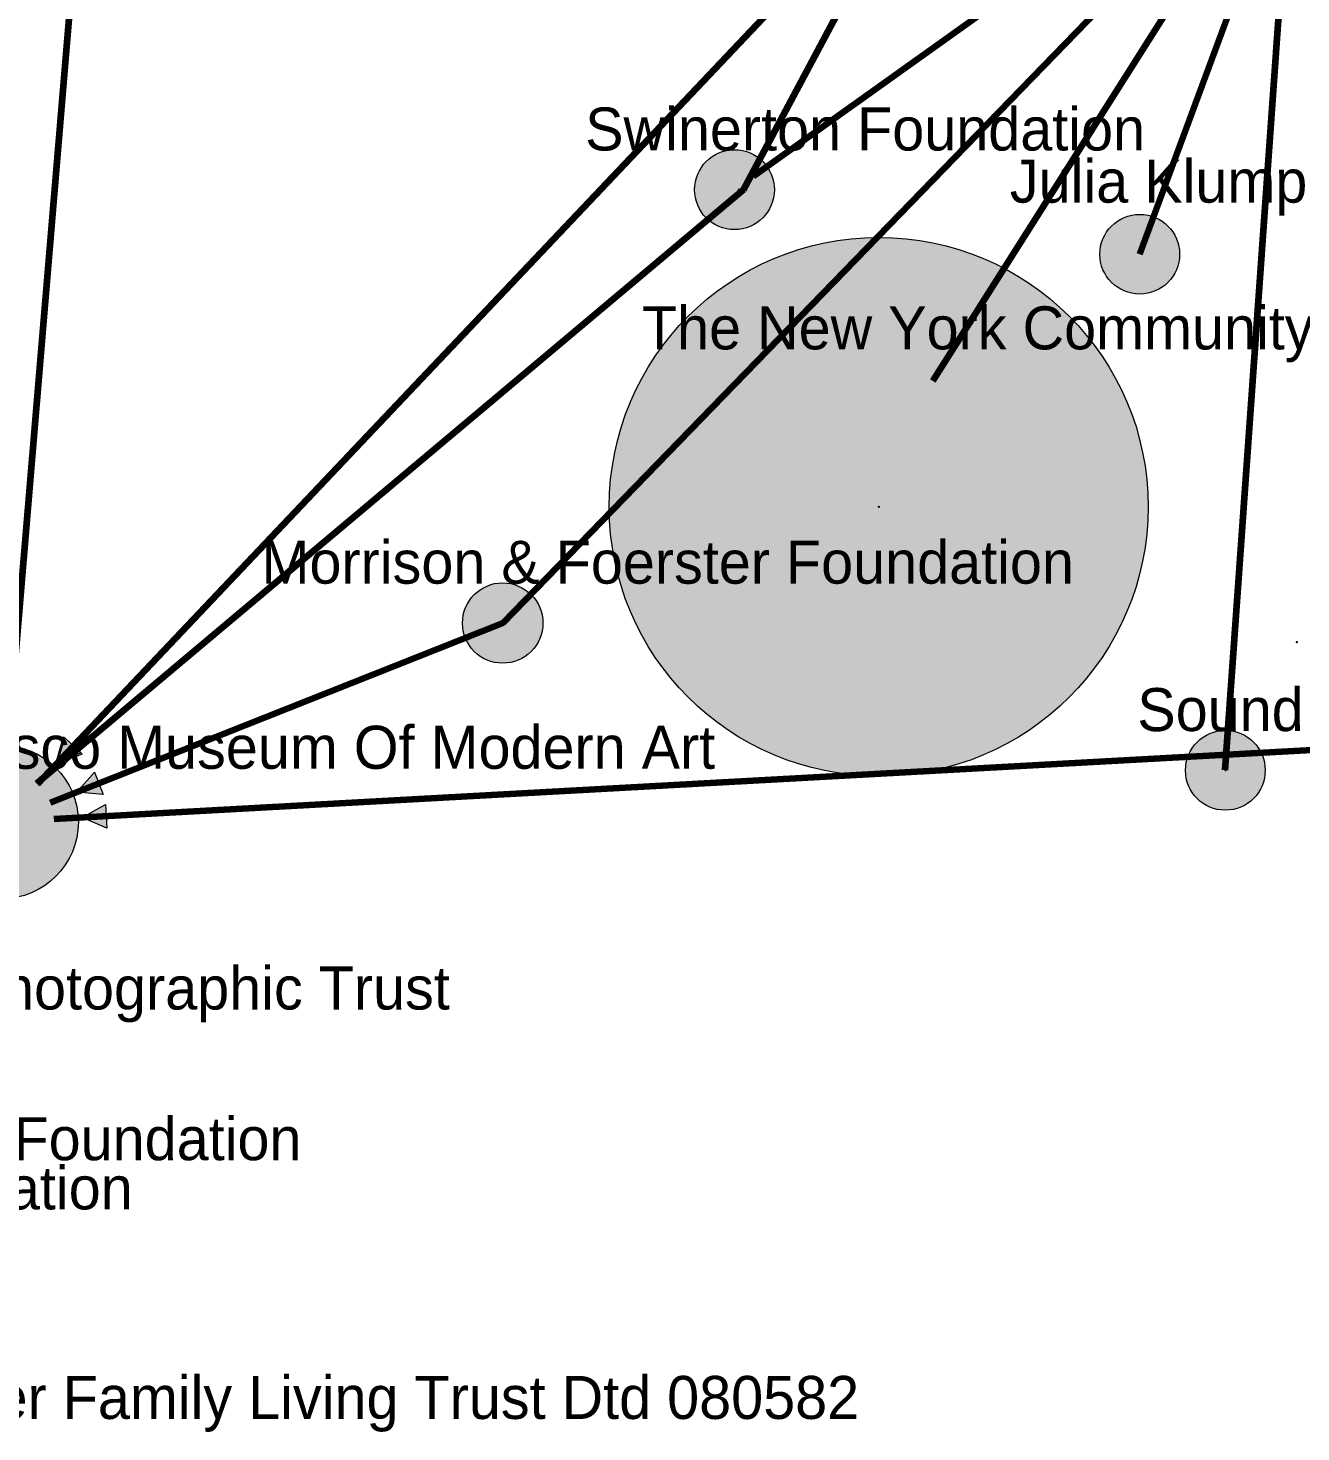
# Model space of a CAD drawing. Header units: millimetres. Extents: x -17.3 to 32.9, y -10.4 to 22.9.
# Drawn here: x 1.06 to 7.76, y -5.52 to 1.88 of the extents above; entities that cross this region are included whole.
import ezdxf

# ---------------------------------------------------------------- set-up
doc = ezdxf.new("R2010")
doc.units = ezdxf.units.MM
doc.header["$MEASUREMENT"] = 0
for name, color, linetype, true_color in [('links', 7, 'Continuous', 0x000000), ('node border', 7, 'Continuous', 0x000000), ('node centers', 7, 'Continuous', 0x000000), ('other_nodefills', 7, 'Continuous', 0x000000), ('SF_nodefills', 7, 'Continuous', 0x000000), ('text', 7, 'Continuous', 0x000000)]:
    doc.layers.add(name, color=color, linetype=linetype, true_color=true_color)

msp = doc.modelspace()

# ---------------------------------------------------------------- hatches: boundary and pattern name
at = {"layer": 'other_nodefills', "true_color": 0xb2b2b2}
msp.add_hatch(color=253, dxfattribs=at).paths.add_polyline_path([(6.9567, -0.6439), (6.9562, -0.6073), (6.9548, -0.571), (6.9525, -0.5348), (6.9493, -0.4989), (6.9453, -0.4633), (6.9403, -0.4279), (6.9345, -0.3928), (6.9278, -0.3581), (6.9203, -0.3236), (6.912, -0.2894), (6.9028, -0.2556), (6.8928, -0.2221), (6.8821, -0.189), (6.8705, -0.1562), (6.8582, -0.1238), (6.8451, -0.0918), (6.8312, -0.0601), (6.8166, -0.0289), (6.8013, 0.0019), (6.7853, 0.0322), (6.7685, 0.0622), (6.7511, 0.0917), (6.733, 0.1207), (6.7142, 0.1492), (6.6947, 0.1773), (6.6746, 0.2049), (6.6538, 0.2319), (6.6325, 0.2585), (6.6105, 0.2845), (6.5878, 0.3099), (6.5646, 0.3349), (6.5408, 0.3592), (6.5165, 0.383), (6.4916, 0.4062), (6.4661, 0.4288), (6.4401, 0.4508), (6.4135, 0.4722), (6.3865, 0.4929), (6.3589, 0.513), (6.3308, 0.5325), (6.3023, 0.5513), (6.2733, 0.5694), (6.2438, 0.5868), (6.2138, 0.6036), (6.1835, 0.6196), (6.1527, 0.6349), (6.1215, 0.6495), (6.0898, 0.6633), (6.0578, 0.6764), (6.0254, 0.6887), (5.9927, 0.7003), (5.9595, 0.711), (5.926, 0.721), (5.8922, 0.7302), (5.8581, 0.7385), (5.8236, 0.746), (5.7888, 0.7527), (5.7538, 0.7585), (5.7184, 0.7634), (5.6828, 0.7675), (5.647, 0.7707), (5.6108, 0.773), (5.5745, 0.7744), (5.5379, 0.7748), (5.5012, 0.7744), (5.4648, 0.773), (5.4285, 0.7707), (5.3926, 0.7675), (5.3569, 0.7634), (5.3215, 0.7585), (5.2863, 0.7527), (5.2515, 0.746), (5.217, 0.7385), (5.1828, 0.7302), (5.1489, 0.721), (5.1154, 0.711), (5.0822, 0.7003), (5.0494, 0.6887), (5.017, 0.6764), (4.9849, 0.6633), (4.9533, 0.6495), (4.922, 0.6349), (4.8912, 0.6196), (4.8608, 0.6036), (4.8309, 0.5868), (4.8014, 0.5694), (4.7724, 0.5513), (4.7438, 0.5325), (4.7158, 0.513), (4.6882, 0.4929), (4.6611, 0.4722), (4.6346, 0.4508), (4.6086, 0.4288), (4.5831, 0.4062), (4.5582, 0.383), (4.5338, 0.3592), (4.5101, 0.3349), (4.4869, 0.3099), (4.4643, 0.2845), (4.4423, 0.2585), (4.4209, 0.2319), (4.4002, 0.2049), (4.3801, 0.1773), (4.3607, 0.1492), (4.3419, 0.1207), (4.3238, 0.0917), (4.3064, 0.0622), (4.2896, 0.0322), (4.2736, 0.0019), (4.2583, -0.0289), (4.2438, -0.0601), (4.2299, -0.0918), (4.2169, -0.1238), (4.2046, -0.1562), (4.193, -0.189), (4.1823, -0.2221), (4.1723, -0.2556), (4.1632, -0.2894), (4.1549, -0.3236), (4.1474, -0.3581), (4.1407, -0.3928), (4.1349, -0.4279), (4.13, -0.4633), (4.1259, -0.4989), (4.1227, -0.5348), (4.1204, -0.571), (4.119, -0.6073), (4.1186, -0.6439), (4.119, -0.6806), (4.1204, -0.7171), (4.1227, -0.7533), (4.1259, -0.7893), (4.13, -0.8249), (4.1349, -0.8604), (4.1407, -0.8955), (4.1474, -0.9303), (4.1549, -0.9648), (4.1632, -0.999), (4.1723, -1.0329), (4.1823, -1.0664), (4.193, -1.0996), (4.2046, -1.1324), (4.2169, -1.1649), (4.2299, -1.1969), (4.2438, -1.2285), (4.2583, -1.2598), (4.2736, -1.2906), (4.2896, -1.321), (4.3064, -1.3509), (4.3238, -1.3804), (4.3419, -1.4095), (4.3607, -1.438), (4.3801, -1.4661), (4.4002, -1.4936), (4.4209, -1.5207), (4.4423, -1.5472), (4.4643, -1.5733), (4.4869, -1.5987), (4.5101, -1.6236), (4.5338, -1.648), (4.5582, -1.6718), (4.5831, -1.695), (4.6086, -1.7176), (4.6346, -1.7395), (4.6611, -1.7609), (4.6882, -1.7816), (4.7158, -1.8017), (4.7438, -1.8212), (4.7724, -1.84), (4.8014, -1.8581), (4.8309, -1.8755), (4.8608, -1.8922), (4.8912, -1.9082), (4.922, -1.9235), (4.9533, -1.9381), (4.9849, -1.9519), (5.017, -1.965), (5.0494, -1.9773), (5.0822, -1.9888), (5.1154, -1.9996), (5.1489, -2.0095), (5.1828, -2.0187), (5.217, -2.027), (5.2515, -2.0345), (5.2863, -2.0411), (5.3215, -2.0469), (5.3569, -2.0519), (5.3926, -2.056), (5.4285, -2.0591), (5.4648, -2.0614), (5.5012, -2.0628), (5.5379, -2.0633), (5.5745, -2.0628), (5.6108, -2.0614), (5.647, -2.0591), (5.6828, -2.056), (5.7184, -2.0519), (5.7538, -2.0469), (5.7888, -2.0411), (5.8236, -2.0345), (5.8581, -2.027), (5.8922, -2.0187), (5.926, -2.0095), (5.9595, -1.9996), (5.9927, -1.9888), (6.0254, -1.9773), (6.0578, -1.965), (6.0898, -1.9519), (6.1215, -1.9381), (6.1527, -1.9235), (6.1835, -1.9082), (6.2138, -1.8922), (6.2438, -1.8755), (6.2733, -1.8581), (6.3023, -1.84), (6.3308, -1.8212), (6.3589, -1.8017), (6.3865, -1.7816), (6.4135, -1.7609), (6.4401, -1.7395), (6.4661, -1.7176), (6.4916, -1.695), (6.5165, -1.6718), (6.5408, -1.648), (6.5646, -1.6236), (6.5878, -1.5987), (6.6105, -1.5733), (6.6325, -1.5472), (6.6538, -1.5207), (6.6746, -1.4936), (6.6947, -1.4661), (6.7142, -1.438), (6.733, -1.4095), (6.7511, -1.3804), (6.7685, -1.3509), (6.7853, -1.321), (6.8013, -1.2906), (6.8166, -1.2598), (6.8312, -1.2285), (6.8451, -1.1969), (6.8582, -1.1649), (6.8705, -1.1324), (6.8821, -1.0996), (6.8928, -1.0664), (6.9028, -1.0329), (6.912, -0.999), (6.9203, -0.9648), (6.9278, -0.9303), (6.9345, -0.8955), (6.9403, -0.8604), (6.9453, -0.8249), (6.9493, -0.7893), (6.9525, -0.7533), (6.9548, -0.7171), (6.9562, -0.6806)], flags=0)
at = {"layer": 'other_nodefills', "true_color": 0xb2b2b2, "extrusion": (0, 0, -1)}
for points in [[(-1.2051, -1.9913), (-1.2435, -1.856), (-1.3365, -1.941)], [(-1.2106, -1.9966), (-1.2515, -1.8619), (-1.3427, -1.9484)], [(-1.3135, -2.1483), (-1.407, -2.0432), (-1.4536, -2.1603)], [(-1.3427, -2.2821), (-1.465, -2.2121), (-1.4719, -2.3379)]]:
    msp.add_hatch(color=253, dxfattribs=at).paths.add_polyline_path(points, flags=0)
at = {"layer": 'SF_nodefills', "true_color": 0xff8b00}
for points in [[(4.9885, 1.026), (4.9885, 1.0315), (4.9883, 1.0369), (4.9879, 1.0422), (4.9875, 1.0476), (4.9868, 1.0528), (4.9861, 1.0581), (4.9853, 1.0633), (4.9843, 1.0685), (4.9831, 1.0736), (4.9819, 1.0787), (4.9806, 1.0837), (4.9791, 1.0887), (4.9775, 1.0936), (4.9758, 1.0985), (4.9739, 1.1033), (4.972, 1.108), (4.9699, 1.1127), (4.9678, 1.1173), (4.9655, 1.1219), (4.9631, 1.1264), (4.9607, 1.1309), (4.9581, 1.1352), (4.9554, 1.1396), (4.9526, 1.1438), (4.9497, 1.148), (4.9467, 1.1521), (4.9437, 1.1561), (4.9405, 1.16), (4.9372, 1.1639), (4.9339, 1.1676), (4.9304, 1.1713), (4.9269, 1.175), (4.9233, 1.1785), (4.9196, 1.1819), (4.9158, 1.1853), (4.912, 1.1886), (4.908, 1.1917), (4.904, 1.1948), (4.8999, 1.1978), (4.8958, 1.2007), (4.8916, 1.2035), (4.8873, 1.2061), (4.8829, 1.2087), (4.8784, 1.2112), (4.8739, 1.2136), (4.8694, 1.2159), (4.8648, 1.218), (4.8601, 1.2201), (4.8553, 1.222), (4.8505, 1.2239), (4.8457, 1.2256), (4.8408, 1.2272), (4.8358, 1.2286), (4.8308, 1.23), (4.8257, 1.2312), (4.8206, 1.2323), (4.8155, 1.2333), (4.8103, 1.2342), (4.805, 1.2349), (4.7997, 1.2355), (4.7944, 1.236), (4.7891, 1.2364), (4.7837, 1.2366), (4.7783, 1.2366), (4.7728, 1.2366), (4.7674, 1.2364), (4.7621, 1.236), (4.7567, 1.2355), (4.7514, 1.2349), (4.7462, 1.2342), (4.741, 1.2333), (4.7358, 1.2323), (4.7307, 1.2312), (4.7256, 1.23), (4.7206, 1.2286), (4.7156, 1.2272), (4.7107, 1.2256), (4.7059, 1.2239), (4.701, 1.222), (4.6963, 1.2201), (4.6916, 1.218), (4.687, 1.2159), (4.6824, 1.2136), (4.6779, 1.2112), (4.6735, 1.2087), (4.6691, 1.2061), (4.6648, 1.2035), (4.6605, 1.2007), (4.6564, 1.1978), (4.6523, 1.1948), (4.6483, 1.1917), (4.6443, 1.1886), (4.6405, 1.1853), (4.6367, 1.1819), (4.633, 1.1785), (4.6294, 1.175), (4.6258, 1.1713), (4.6224, 1.1676), (4.6191, 1.1639), (4.6158, 1.16), (4.6126, 1.1561), (4.6095, 1.1521), (4.6066, 1.148), (4.6037, 1.1438), (4.6009, 1.1396), (4.5982, 1.1352), (4.5956, 1.1309), (4.5931, 1.1264), (4.5908, 1.1219), (4.5885, 1.1173), (4.5863, 1.1127), (4.5843, 1.108), (4.5823, 1.1033), (4.5805, 1.0985), (4.5788, 1.0936), (4.5772, 1.0887), (4.5757, 1.0837), (4.5743, 1.0787), (4.5731, 1.0736), (4.572, 1.0685), (4.571, 1.0633), (4.5701, 1.0581), (4.5694, 1.0528), (4.5688, 1.0476), (4.5683, 1.0422), (4.568, 1.0369), (4.5678, 1.0315), (4.5677, 1.026), (4.5678, 1.0206), (4.568, 1.0152), (4.5683, 1.0098), (4.5688, 1.0045), (4.5694, 0.9992), (4.5701, 0.994), (4.571, 0.9888), (4.572, 0.9836), (4.5731, 0.9785), (4.5743, 0.9734), (4.5757, 0.9684), (4.5772, 0.9635), (4.5788, 0.9585), (4.5805, 0.9537), (4.5823, 0.9489), (4.5843, 0.9441), (4.5863, 0.9394), (4.5885, 0.9348), (4.5908, 0.9302), (4.5931, 0.9257), (4.5956, 0.9213), (4.5982, 0.9169), (4.6009, 0.9126), (4.6037, 0.9084), (4.6066, 0.9043), (4.6095, 0.9002), (4.6126, 0.8962), (4.6158, 0.8922), (4.6191, 0.8884), (4.6224, 0.8846), (4.6258, 0.8809), (4.6294, 0.8773), (4.633, 0.8738), (4.6367, 0.8703), (4.6405, 0.867), (4.6443, 0.8637), (4.6483, 0.8606), (4.6523, 0.8575), (4.6564, 0.8545), (4.6605, 0.8516), (4.6648, 0.8488), (4.6691, 0.8462), (4.6735, 0.8436), (4.6779, 0.8411), (4.6824, 0.8387), (4.687, 0.8365), (4.6916, 0.8343), (4.6963, 0.8322), (4.701, 0.8303), (4.7059, 0.8285), (4.7107, 0.8268), (4.7156, 0.8252), (4.7206, 0.8237), (4.7256, 0.8223), (4.7307, 0.8211), (4.7358, 0.82), (4.741, 0.819), (4.7462, 0.8181), (4.7514, 0.8174), (4.7567, 0.8168), (4.7621, 0.8163), (4.7674, 0.816), (4.7728, 0.8158), (4.7783, 0.8157), (4.7837, 0.8158), (4.7891, 0.816), (4.7944, 0.8163), (4.7997, 0.8168), (4.805, 0.8174), (4.8103, 0.8181), (4.8155, 0.819), (4.8206, 0.82), (4.8257, 0.8211), (4.8308, 0.8223), (4.8358, 0.8237), (4.8408, 0.8252), (4.8457, 0.8268), (4.8505, 0.8285), (4.8553, 0.8303), (4.8601, 0.8322), (4.8648, 0.8343), (4.8694, 0.8365), (4.8739, 0.8387), (4.8784, 0.8411), (4.8829, 0.8436), (4.8873, 0.8462), (4.8916, 0.8488), (4.8958, 0.8516), (4.8999, 0.8545), (4.904, 0.8575), (4.908, 0.8606), (4.912, 0.8637), (4.9158, 0.867), (4.9196, 0.8703), (4.9233, 0.8738), (4.9269, 0.8773), (4.9304, 0.8809), (4.9339, 0.8846), (4.9372, 0.8884), (4.9405, 0.8922), (4.9437, 0.8962), (4.9467, 0.9002), (4.9497, 0.9043), (4.9526, 0.9084), (4.9554, 0.9126), (4.9581, 0.9169), (4.9607, 0.9213), (4.9631, 0.9257), (4.9655, 0.9302), (4.9678, 0.9348), (4.9699, 0.9394), (4.972, 0.9441), (4.9739, 0.9489), (4.9758, 0.9537), (4.9775, 0.9585), (4.9791, 0.9635), (4.9806, 0.9684), (4.9819, 0.9734), (4.9831, 0.9785), (4.9843, 0.9836), (4.9853, 0.9888), (4.9861, 0.994), (4.9868, 0.9992), (4.9875, 1.0045), (4.9879, 1.0098), (4.9883, 1.0152), (4.9885, 1.0206)], [(7.1224, 0.6861), (7.1224, 0.6915), (7.1222, 0.6969), (7.1218, 0.7022), (7.1214, 0.7075), (7.1207, 0.7128), (7.12, 0.718), (7.1192, 0.7232), (7.1182, 0.7284), (7.1171, 0.7335), (7.1158, 0.7385), (7.1145, 0.7435), (7.113, 0.7485), (7.1114, 0.7534), (7.1097, 0.7583), (7.1079, 0.7631), (7.1059, 0.7678), (7.1039, 0.7725), (7.1017, 0.7771), (7.0995, 0.7817), (7.0971, 0.7861), (7.0946, 0.7906), (7.0921, 0.7949), (7.0894, 0.7992), (7.0866, 0.8035), (7.0837, 0.8076), (7.0807, 0.8117), (7.0777, 0.8157), (7.0745, 0.8196), (7.0713, 0.8235), (7.0679, 0.8273), (7.0645, 0.831), (7.061, 0.8346), (7.0574, 0.8381), (7.0537, 0.8415), (7.0499, 0.8449), (7.0461, 0.8481), (7.0421, 0.8513), (7.0381, 0.8544), (7.034, 0.8573), (7.0299, 0.8602), (7.0257, 0.863), (7.0214, 0.8657), (7.017, 0.8683), (7.0126, 0.8707), (7.0081, 0.8731), (7.0035, 0.8754), (6.9989, 0.8776), (6.9942, 0.8796), (6.9895, 0.8815), (6.9847, 0.8834), (6.9798, 0.8851), (6.9749, 0.8867), (6.9699, 0.8881), (6.9649, 0.8895), (6.9599, 0.8907), (6.9548, 0.8919), (6.9496, 0.8928), (6.9444, 0.8937), (6.9392, 0.8944), (6.9339, 0.895), (6.9286, 0.8955), (6.9232, 0.8959), (6.9178, 0.8961), (6.9124, 0.8961), (6.907, 0.8961), (6.9016, 0.8959), (6.8963, 0.8955), (6.8909, 0.895), (6.8857, 0.8944), (6.8805, 0.8937), (6.8753, 0.8928), (6.8701, 0.8919), (6.865, 0.8907), (6.86, 0.8895), (6.855, 0.8881), (6.85, 0.8867), (6.8451, 0.8851), (6.8403, 0.8834), (6.8355, 0.8815), (6.8307, 0.8796), (6.8261, 0.8776), (6.8214, 0.8754), (6.8169, 0.8731), (6.8124, 0.8707), (6.808, 0.8683), (6.8036, 0.8657), (6.7993, 0.863), (6.7951, 0.8602), (6.7909, 0.8573), (6.7868, 0.8544), (6.7828, 0.8513), (6.7789, 0.8481), (6.7751, 0.8449), (6.7713, 0.8415), (6.7676, 0.8381), (6.764, 0.8346), (6.7605, 0.831), (6.757, 0.8273), (6.7537, 0.8235), (6.7504, 0.8196), (6.7473, 0.8157), (6.7442, 0.8117), (6.7412, 0.8076), (6.7383, 0.8035), (6.7355, 0.7992), (6.7329, 0.7949), (6.7303, 0.7906), (6.7278, 0.7861), (6.7254, 0.7817), (6.7232, 0.7771), (6.721, 0.7725), (6.719, 0.7678), (6.717, 0.7631), (6.7152, 0.7583), (6.7135, 0.7534), (6.7119, 0.7485), (6.7104, 0.7435), (6.709, 0.7385), (6.7078, 0.7335), (6.7067, 0.7284), (6.7057, 0.7232), (6.7049, 0.718), (6.7041, 0.7128), (6.7035, 0.7075), (6.703, 0.7022), (6.7027, 0.6969), (6.7025, 0.6915), (6.7024, 0.6861), (6.7025, 0.6807), (6.7027, 0.6753), (6.703, 0.6699), (6.7035, 0.6646), (6.7041, 0.6593), (6.7049, 0.6541), (6.7057, 0.6489), (6.7067, 0.6437), (6.7078, 0.6386), (6.709, 0.6336), (6.7104, 0.6286), (6.7119, 0.6236), (6.7135, 0.6187), (6.7152, 0.6139), (6.717, 0.6091), (6.719, 0.6043), (6.721, 0.5996), (6.7232, 0.595), (6.7254, 0.5905), (6.7278, 0.586), (6.7303, 0.5815), (6.7329, 0.5772), (6.7355, 0.5729), (6.7383, 0.5687), (6.7412, 0.5645), (6.7442, 0.5604), (6.7473, 0.5564), (6.7504, 0.5525), (6.7537, 0.5486), (6.757, 0.5449), (6.7605, 0.5412), (6.764, 0.5376), (6.7676, 0.5341), (6.7713, 0.5306), (6.7751, 0.5273), (6.7789, 0.524), (6.7828, 0.5209), (6.7868, 0.5178), (6.7909, 0.5148), (6.7951, 0.512), (6.7993, 0.5092), (6.8036, 0.5065), (6.808, 0.5039), (6.8124, 0.5014), (6.8169, 0.4991), (6.8214, 0.4968), (6.8261, 0.4947), (6.8307, 0.4926), (6.8355, 0.4907), (6.8403, 0.4889), (6.8451, 0.4871), (6.85, 0.4856), (6.855, 0.4841), (6.86, 0.4827), (6.865, 0.4815), (6.8701, 0.4804), (6.8753, 0.4794), (6.8805, 0.4785), (6.8857, 0.4778), (6.8909, 0.4772), (6.8963, 0.4767), (6.9016, 0.4764), (6.907, 0.4762), (6.9124, 0.4761), (6.9178, 0.4762), (6.9232, 0.4764), (6.9286, 0.4767), (6.9339, 0.4772), (6.9392, 0.4778), (6.9444, 0.4785), (6.9496, 0.4794), (6.9548, 0.4804), (6.9599, 0.4815), (6.9649, 0.4827), (6.9699, 0.4841), (6.9749, 0.4856), (6.9798, 0.4871), (6.9847, 0.4889), (6.9895, 0.4907), (6.9942, 0.4926), (6.9989, 0.4947), (7.0035, 0.4968), (7.0081, 0.4991), (7.0126, 0.5014), (7.017, 0.5039), (7.0214, 0.5065), (7.0257, 0.5092), (7.0299, 0.512), (7.034, 0.5148), (7.0381, 0.5178), (7.0421, 0.5209), (7.0461, 0.524), (7.0499, 0.5273), (7.0537, 0.5306), (7.0574, 0.5341), (7.061, 0.5376), (7.0645, 0.5412), (7.0679, 0.5449), (7.0713, 0.5486), (7.0745, 0.5525), (7.0777, 0.5564), (7.0807, 0.5604), (7.0837, 0.5645), (7.0866, 0.5687), (7.0894, 0.5729), (7.0921, 0.5772), (7.0946, 0.5815), (7.0971, 0.586), (7.0995, 0.5905), (7.1017, 0.595), (7.1039, 0.5996), (7.1059, 0.6043), (7.1079, 0.6091), (7.1097, 0.6139), (7.1114, 0.6187), (7.113, 0.6236), (7.1145, 0.6286), (7.1158, 0.6336), (7.1171, 0.6386), (7.1182, 0.6437), (7.1192, 0.6489), (7.12, 0.6541), (7.1207, 0.6593), (7.1214, 0.6646), (7.1218, 0.6699), (7.1222, 0.6753), (7.1224, 0.6807)], [(3.7689, -1.2567), (3.7688, -1.2512), (3.7686, -1.2458), (3.7683, -1.2404), (3.7678, -1.235), (3.7672, -1.2297), (3.7665, -1.2244), (3.7656, -1.2192), (3.7646, -1.214), (3.7635, -1.2088), (3.7622, -1.2037), (3.7609, -1.1987), (3.7594, -1.1937), (3.7578, -1.1887), (3.7561, -1.1839), (3.7542, -1.179), (3.7523, -1.1742), (3.7502, -1.1695), (3.748, -1.1649), (3.7458, -1.1603), (3.7434, -1.1557), (3.7409, -1.1513), (3.7383, -1.1469), (3.7356, -1.1426), (3.7328, -1.1383), (3.7299, -1.1341), (3.7269, -1.13), (3.7238, -1.126), (3.7206, -1.122), (3.7173, -1.1181), (3.714, -1.1143), (3.7105, -1.1106), (3.707, -1.107), (3.7033, -1.1035), (3.6996, -1.1), (3.6958, -1.0966), (3.6919, -1.0934), (3.688, -1.0902), (3.6839, -1.0871), (3.6798, -1.0841), (3.6756, -1.0812), (3.6714, -1.0784), (3.6671, -1.0757), (3.6627, -1.0731), (3.6582, -1.0706), (3.6537, -1.0682), (3.6491, -1.0659), (3.6444, -1.0638), (3.6397, -1.0617), (3.6349, -1.0597), (3.6301, -1.0579), (3.6252, -1.0562), (3.6203, -1.0546), (3.6153, -1.0531), (3.6102, -1.0517), (3.6051, -1.0505), (3.6, -1.0494), (3.5948, -1.0484), (3.5896, -1.0475), (3.5843, -1.0468), (3.579, -1.0462), (3.5736, -1.0457), (3.5682, -1.0454), (3.5628, -1.0452), (3.5573, -1.0451), (3.5518, -1.0452), (3.5464, -1.0454), (3.541, -1.0457), (3.5357, -1.0462), (3.5303, -1.0468), (3.5251, -1.0475), (3.5198, -1.0484), (3.5146, -1.0494), (3.5095, -1.0505), (3.5044, -1.0517), (3.4993, -1.0531), (3.4943, -1.0546), (3.4894, -1.0562), (3.4845, -1.0579), (3.4797, -1.0597), (3.4749, -1.0617), (3.4702, -1.0638), (3.4655, -1.0659), (3.4609, -1.0682), (3.4564, -1.0706), (3.4519, -1.0731), (3.4475, -1.0757), (3.4432, -1.0784), (3.4389, -1.0812), (3.4347, -1.0841), (3.4306, -1.0871), (3.4266, -1.0902), (3.4226, -1.0934), (3.4187, -1.0966), (3.4149, -1.1), (3.4112, -1.1035), (3.4076, -1.107), (3.404, -1.1106), (3.4006, -1.1143), (3.3972, -1.1181), (3.3939, -1.122), (3.3907, -1.126), (3.3876, -1.13), (3.3846, -1.1341), (3.3817, -1.1383), (3.3789, -1.1426), (3.3762, -1.1469), (3.3736, -1.1513), (3.3711, -1.1557), (3.3687, -1.1603), (3.3664, -1.1649), (3.3643, -1.1695), (3.3622, -1.1742), (3.3602, -1.179), (3.3584, -1.1839), (3.3567, -1.1887), (3.3551, -1.1937), (3.3536, -1.1987), (3.3522, -1.2037), (3.351, -1.2088), (3.3499, -1.214), (3.3489, -1.2192), (3.348, -1.2244), (3.3473, -1.2297), (3.3467, -1.235), (3.3462, -1.2404), (3.3458, -1.2458), (3.3456, -1.2512), (3.3456, -1.2567), (3.3456, -1.2621), (3.3458, -1.2676), (3.3462, -1.273), (3.3467, -1.2783), (3.3473, -1.2836), (3.348, -1.2889), (3.3489, -1.2941), (3.3499, -1.2993), (3.351, -1.3045), (3.3522, -1.3096), (3.3536, -1.3146), (3.3551, -1.3196), (3.3567, -1.3246), (3.3584, -1.3295), (3.3602, -1.3343), (3.3622, -1.3391), (3.3643, -1.3438), (3.3664, -1.3484), (3.3687, -1.353), (3.3711, -1.3576), (3.3736, -1.362), (3.3762, -1.3664), (3.3789, -1.3708), (3.3817, -1.375), (3.3846, -1.3792), (3.3876, -1.3833), (3.3907, -1.3874), (3.3939, -1.3913), (3.3972, -1.3952), (3.4006, -1.399), (3.404, -1.4027), (3.4076, -1.4064), (3.4112, -1.4099), (3.4149, -1.4134), (3.4187, -1.4168), (3.4226, -1.42), (3.4266, -1.4232), (3.4306, -1.4263), (3.4347, -1.4293), (3.4389, -1.4322), (3.4432, -1.435), (3.4475, -1.4378), (3.4519, -1.4404), (3.4564, -1.4429), (3.4609, -1.4452), (3.4655, -1.4475), (3.4702, -1.4497), (3.4749, -1.4518), (3.4797, -1.4537), (3.4845, -1.4556), (3.4894, -1.4573), (3.4943, -1.4589), (3.4993, -1.4604), (3.5044, -1.4618), (3.5095, -1.463), (3.5146, -1.4641), (3.5198, -1.4651), (3.5251, -1.466), (3.5303, -1.4667), (3.5357, -1.4673), (3.541, -1.4678), (3.5464, -1.4682), (3.5518, -1.4684), (3.5573, -1.4684), (3.5628, -1.4684), (3.5682, -1.4682), (3.5736, -1.4678), (3.579, -1.4673), (3.5843, -1.4667), (3.5896, -1.466), (3.5948, -1.4651), (3.6, -1.4641), (3.6051, -1.463), (3.6102, -1.4618), (3.6153, -1.4604), (3.6203, -1.4589), (3.6252, -1.4573), (3.6301, -1.4556), (3.6349, -1.4537), (3.6397, -1.4518), (3.6444, -1.4497), (3.6491, -1.4475), (3.6537, -1.4452), (3.6582, -1.4429), (3.6627, -1.4404), (3.6671, -1.4378), (3.6714, -1.435), (3.6756, -1.4322), (3.6798, -1.4293), (3.6839, -1.4263), (3.688, -1.4232), (3.6919, -1.42), (3.6958, -1.4168), (3.6996, -1.4134), (3.7033, -1.4099), (3.707, -1.4064), (3.7105, -1.4027), (3.714, -1.399), (3.7173, -1.3952), (3.7206, -1.3913), (3.7238, -1.3874), (3.7269, -1.3833), (3.7299, -1.3792), (3.7328, -1.375), (3.7356, -1.3708), (3.7383, -1.3664), (3.7409, -1.362), (3.7434, -1.3576), (3.7458, -1.353), (3.748, -1.3484), (3.7502, -1.3438), (3.7523, -1.3391), (3.7542, -1.3343), (3.7561, -1.3295), (3.7578, -1.3246), (3.7594, -1.3196), (3.7609, -1.3146), (3.7622, -1.3096), (3.7635, -1.3045), (3.7646, -1.2993), (3.7656, -1.2941), (3.7665, -1.2889), (3.7672, -1.2836), (3.7678, -1.2783), (3.7683, -1.273), (3.7686, -1.2676), (3.7688, -1.2621)], [(7.5732, -2.0329), (7.5731, -2.0275), (7.5729, -2.0221), (7.5725, -2.0168), (7.5721, -2.0115), (7.5715, -2.0062), (7.5707, -2.001), (7.5699, -1.9958), (7.5689, -1.9907), (7.5678, -1.9856), (7.5665, -1.9805), (7.5652, -1.9755), (7.5637, -1.9706), (7.5621, -1.9657), (7.5604, -1.9608), (7.5586, -1.956), (7.5567, -1.9513), (7.5546, -1.9466), (7.5524, -1.942), (7.5502, -1.9374), (7.5478, -1.9329), (7.5453, -1.9285), (7.5427, -1.9241), (7.5401, -1.9198), (7.5373, -1.9156), (7.5344, -1.9115), (7.5314, -1.9074), (7.5284, -1.9034), (7.5252, -1.8994), (7.5219, -1.8956), (7.5186, -1.8918), (7.5152, -1.8881), (7.5116, -1.8845), (7.508, -1.881), (7.5043, -1.8776), (7.5006, -1.8742), (7.4967, -1.871), (7.4928, -1.8678), (7.4888, -1.8647), (7.4847, -1.8618), (7.4806, -1.8589), (7.4763, -1.8561), (7.472, -1.8534), (7.4677, -1.8508), (7.4632, -1.8483), (7.4588, -1.846), (7.4542, -1.8437), (7.4496, -1.8415), (7.4449, -1.8395), (7.4402, -1.8376), (7.4354, -1.8357), (7.4305, -1.834), (7.4256, -1.8324), (7.4207, -1.8309), (7.4156, -1.8296), (7.4106, -1.8284), (7.4055, -1.8272), (7.4003, -1.8263), (7.3952, -1.8254), (7.3899, -1.8247), (7.3847, -1.8241), (7.3793, -1.8236), (7.374, -1.8232), (7.3686, -1.823), (7.3632, -1.823), (7.3578, -1.823), (7.3524, -1.8232), (7.3471, -1.8236), (7.3418, -1.8241), (7.3365, -1.8247), (7.3313, -1.8254), (7.3261, -1.8263), (7.3209, -1.8272), (7.3158, -1.8284), (7.3108, -1.8296), (7.3058, -1.8309), (7.3008, -1.8324), (7.2959, -1.834), (7.2911, -1.8357), (7.2863, -1.8376), (7.2816, -1.8395), (7.2769, -1.8415), (7.2723, -1.8437), (7.2677, -1.846), (7.2632, -1.8483), (7.2588, -1.8508), (7.2544, -1.8534), (7.2501, -1.8561), (7.2459, -1.8589), (7.2418, -1.8618), (7.2377, -1.8647), (7.2337, -1.8678), (7.2298, -1.871), (7.2259, -1.8742), (7.2222, -1.8776), (7.2185, -1.881), (7.2149, -1.8845), (7.2114, -1.8881), (7.2079, -1.8918), (7.2046, -1.8956), (7.2013, -1.8994), (7.1982, -1.9034), (7.1951, -1.9074), (7.1921, -1.9115), (7.1892, -1.9156), (7.1865, -1.9198), (7.1838, -1.9241), (7.1812, -1.9285), (7.1787, -1.9329), (7.1764, -1.9374), (7.1741, -1.942), (7.1719, -1.9466), (7.1699, -1.9513), (7.168, -1.956), (7.1661, -1.9608), (7.1644, -1.9657), (7.1628, -1.9706), (7.1614, -1.9755), (7.16, -1.9805), (7.1588, -1.9856), (7.1577, -1.9907), (7.1567, -1.9958), (7.1558, -2.001), (7.1551, -2.0062), (7.1545, -2.0115), (7.154, -2.0168), (7.1537, -2.0221), (7.1535, -2.0275), (7.1534, -2.0329), (7.1535, -2.0384), (7.1537, -2.0438), (7.154, -2.0491), (7.1545, -2.0544), (7.1551, -2.0597), (7.1558, -2.0649), (7.1567, -2.0701), (7.1577, -2.0753), (7.1588, -2.0804), (7.16, -2.0855), (7.1614, -2.0905), (7.1628, -2.0954), (7.1644, -2.1003), (7.1661, -2.1052), (7.168, -2.11), (7.1699, -2.1147), (7.1719, -2.1194), (7.1741, -2.124), (7.1764, -2.1286), (7.1787, -2.1331), (7.1812, -2.1375), (7.1838, -2.1419), (7.1865, -2.1462), (7.1892, -2.1504), (7.1921, -2.1545), (7.1951, -2.1586), (7.1982, -2.1626), (7.2013, -2.1665), (7.2046, -2.1704), (7.2079, -2.1741), (7.2114, -2.1778), (7.2149, -2.1814), (7.2185, -2.1849), (7.2222, -2.1884), (7.2259, -2.1917), (7.2298, -2.195), (7.2337, -2.1981), (7.2377, -2.2012), (7.2418, -2.2042), (7.2459, -2.207), (7.2501, -2.2098), (7.2544, -2.2125), (7.2588, -2.2151), (7.2632, -2.2175), (7.2677, -2.2199), (7.2723, -2.2222), (7.2769, -2.2243), (7.2816, -2.2264), (7.2863, -2.2283), (7.2911, -2.2301), (7.2959, -2.2318), (7.3008, -2.2334), (7.3058, -2.2349), (7.3108, -2.2362), (7.3158, -2.2375), (7.3209, -2.2386), (7.3261, -2.2395), (7.3313, -2.2404), (7.3365, -2.2411), (7.3418, -2.2417), (7.3471, -2.2422), (7.3524, -2.2425), (7.3578, -2.2427), (7.3632, -2.2428), (7.3686, -2.2427), (7.374, -2.2425), (7.3793, -2.2422), (7.3847, -2.2417), (7.3899, -2.2411), (7.3952, -2.2404), (7.4003, -2.2395), (7.4055, -2.2386), (7.4106, -2.2375), (7.4156, -2.2362), (7.4207, -2.2349), (7.4256, -2.2334), (7.4305, -2.2318), (7.4354, -2.2301), (7.4402, -2.2283), (7.4449, -2.2264), (7.4496, -2.2243), (7.4542, -2.2222), (7.4588, -2.2199), (7.4632, -2.2175), (7.4677, -2.2151), (7.472, -2.2125), (7.4763, -2.2098), (7.4806, -2.207), (7.4847, -2.2042), (7.4888, -2.2012), (7.4928, -2.1981), (7.4967, -2.195), (7.5006, -2.1917), (7.5043, -2.1884), (7.508, -2.1849), (7.5116, -2.1814), (7.5152, -2.1778), (7.5186, -2.1741), (7.5219, -2.1704), (7.5252, -2.1665), (7.5284, -2.1626), (7.5314, -2.1586), (7.5344, -2.1545), (7.5373, -2.1504), (7.5401, -2.1462), (7.5427, -2.1419), (7.5453, -2.1375), (7.5478, -2.1331), (7.5502, -2.1286), (7.5524, -2.124), (7.5546, -2.1194), (7.5567, -2.1147), (7.5586, -2.11), (7.5604, -2.1052), (7.5621, -2.1003), (7.5637, -2.0954), (7.5652, -2.0905), (7.5665, -2.0855), (7.5678, -2.0804), (7.5689, -2.0753), (7.5699, -2.0701), (7.5707, -2.0649), (7.5715, -2.0597), (7.5721, -2.0544), (7.5725, -2.0491), (7.5729, -2.0438), (7.5731, -2.0384)], [(1.3225, -2.3053), (1.3224, -2.2949), (1.322, -2.2845), (1.3213, -2.2742), (1.3204, -2.264), (1.3192, -2.2538), (1.3178, -2.2438), (1.3162, -2.2338), (1.3143, -2.2239), (1.3121, -2.214), (1.3098, -2.2043), (1.3071, -2.1947), (1.3043, -2.1851), (1.3012, -2.1757), (1.298, -2.1663), (1.2944, -2.1571), (1.2907, -2.148), (1.2868, -2.139), (1.2826, -2.1301), (1.2783, -2.1213), (1.2737, -2.1126), (1.2689, -2.1041), (1.264, -2.0957), (1.2588, -2.0875), (1.2534, -2.0793), (1.2479, -2.0713), (1.2422, -2.0635), (1.2363, -2.0558), (1.2302, -2.0482), (1.2239, -2.0408), (1.2175, -2.0335), (1.2109, -2.0264), (1.2041, -2.0195), (1.1971, -2.0127), (1.19, -2.0061), (1.1828, -1.9997), (1.1754, -1.9934), (1.1678, -1.9873), (1.1601, -1.9814), (1.1522, -1.9757), (1.1442, -1.9701), (1.1361, -1.9648), (1.1278, -1.9596), (1.1194, -1.9547), (1.1109, -1.9499), (1.1023, -1.9453), (1.0935, -1.941), (1.0846, -1.9368), (1.0756, -1.9329), (1.0664, -1.9291), (1.0572, -1.9256), (1.0479, -1.9223), (1.0384, -1.9193), (1.0289, -1.9164), (1.0192, -1.9138), (1.0095, -1.9114), (0.9997, -1.9093), (0.9898, -1.9074), (0.9798, -1.9058), (0.9697, -1.9043), (0.9595, -1.9032), (0.9493, -1.9023), (0.939, -1.9016), (0.9286, -1.9012), (0.9182, -1.9011), (0.9077, -1.9012), (0.8974, -1.9016), (0.8871, -1.9023), (0.8768, -1.9032), (0.8667, -1.9043), (0.8566, -1.9058), (0.8466, -1.9074), (0.8367, -1.9093), (0.8269, -1.9114), (0.8171, -1.9138), (0.8075, -1.9164), (0.7979, -1.9193), (0.7885, -1.9223), (0.7791, -1.9256), (0.7699, -1.9291), (0.7608, -1.9329), (0.7518, -1.9368), (0.7429, -1.941), (0.7341, -1.9453), (0.7254, -1.9499), (0.7169, -1.9547), (0.7085, -1.9596), (0.7003, -1.9648), (0.6921, -1.9701), (0.6841, -1.9757), (0.6763, -1.9814), (0.6686, -1.9873), (0.661, -1.9934), (0.6536, -1.9997), (0.6463, -2.0061), (0.6392, -2.0127), (0.6323, -2.0195), (0.6255, -2.0264), (0.6189, -2.0335), (0.6125, -2.0408), (0.6062, -2.0482), (0.6001, -2.0558), (0.5942, -2.0635), (0.5885, -2.0713), (0.583, -2.0793), (0.5776, -2.0875), (0.5725, -2.0957), (0.5675, -2.1041), (0.5627, -2.1126), (0.5582, -2.1213), (0.5538, -2.1301), (0.5497, -2.139), (0.5457, -2.148), (0.542, -2.1571), (0.5385, -2.1663), (0.5352, -2.1757), (0.5321, -2.1851), (0.5293, -2.1947), (0.5267, -2.2043), (0.5243, -2.214), (0.5222, -2.2239), (0.5203, -2.2338), (0.5186, -2.2438), (0.5172, -2.2538), (0.5161, -2.264), (0.5152, -2.2742), (0.5145, -2.2845), (0.5141, -2.2949), (0.514, -2.3053), (0.5141, -2.3157), (0.5145, -2.3261), (0.5152, -2.3364), (0.5161, -2.3466), (0.5172, -2.3568), (0.5186, -2.3669), (0.5203, -2.3768), (0.5222, -2.3868), (0.5243, -2.3966), (0.5267, -2.4063), (0.5293, -2.4159), (0.5321, -2.4255), (0.5352, -2.4349), (0.5385, -2.4443), (0.542, -2.4535), (0.5457, -2.4626), (0.5497, -2.4716), (0.5538, -2.4805), (0.5582, -2.4893), (0.5627, -2.498), (0.5675, -2.5065), (0.5725, -2.5149), (0.5776, -2.5232), (0.583, -2.5313), (0.5885, -2.5393), (0.5942, -2.5471), (0.6001, -2.5549), (0.6062, -2.5624), (0.6125, -2.5698), (0.6189, -2.5771), (0.6255, -2.5842), (0.6323, -2.5911), (0.6392, -2.5979), (0.6463, -2.6045), (0.6536, -2.611), (0.661, -2.6172), (0.6686, -2.6233), (0.6763, -2.6292), (0.6841, -2.635), (0.6921, -2.6405), (0.7003, -2.6459), (0.7085, -2.651), (0.7169, -2.656), (0.7254, -2.6608), (0.7341, -2.6654), (0.7429, -2.6697), (0.7518, -2.6739), (0.7608, -2.6778), (0.7699, -2.6815), (0.7791, -2.6851), (0.7885, -2.6884), (0.7979, -2.6914), (0.8075, -2.6943), (0.8171, -2.6969), (0.8269, -2.6993), (0.8367, -2.7014), (0.8466, -2.7033), (0.8566, -2.7049), (0.8667, -2.7064), (0.8768, -2.7075), (0.8871, -2.7084), (0.8974, -2.7091), (0.9077, -2.7095), (0.9182, -2.7096), (0.9286, -2.7095), (0.939, -2.7091), (0.9493, -2.7084), (0.9595, -2.7075), (0.9697, -2.7064), (0.9798, -2.7049), (0.9898, -2.7033), (0.9997, -2.7014), (1.0095, -2.6993), (1.0192, -2.6969), (1.0289, -2.6943), (1.0384, -2.6914), (1.0479, -2.6884), (1.0572, -2.6851), (1.0664, -2.6815), (1.0756, -2.6778), (1.0846, -2.6739), (1.0935, -2.6697), (1.1023, -2.6654), (1.1109, -2.6608), (1.1194, -2.656), (1.1278, -2.651), (1.1361, -2.6459), (1.1442, -2.6405), (1.1522, -2.635), (1.1601, -2.6292), (1.1678, -2.6233), (1.1754, -2.6172), (1.1828, -2.611), (1.19, -2.6045), (1.1971, -2.5979), (1.2041, -2.5911), (1.2109, -2.5842), (1.2175, -2.5771), (1.2239, -2.5698), (1.2302, -2.5624), (1.2363, -2.5549), (1.2422, -2.5471), (1.2479, -2.5393), (1.2534, -2.5313), (1.2588, -2.5232), (1.264, -2.5149), (1.2689, -2.5065), (1.2737, -2.498), (1.2783, -2.4893), (1.2826, -2.4805), (1.2868, -2.4716), (1.2907, -2.4626), (1.2944, -2.4535), (1.298, -2.4443), (1.3012, -2.4349), (1.3043, -2.4255), (1.3071, -2.4159), (1.3098, -2.4063), (1.3121, -2.3966), (1.3143, -2.3868), (1.3162, -2.3768), (1.3178, -2.3669), (1.3192, -2.3568), (1.3204, -2.3466), (1.3213, -2.3364), (1.322, -2.3261), (1.3224, -2.3157)]]:
    msp.add_hatch(color=30, dxfattribs=at).paths.add_polyline_path(points, flags=0)

# ---------------------------------------------------------------- linework, layer by layer
at = {"layer": 'links', "color": 18, "lineweight": 140, "true_color": 0x000000}
for p, q in [((1.9303, 9.7835), (0.9412, -2.0307)), ((4.8255, 1.0262), (8.345, 7.6182)), ((8.5484, 5.7528), (1.1077, -2.1052)), ((4.8786, 1.098), (7.5582, 3.0111)), ((3.5573, -1.2567), (7.6179, 2.9282)), ((5.8219, 0.0199), (7.6483, 2.9025)), ((6.9124, 0.6861), (7.7197, 2.864)), ((7.3632, -2.0329), (7.7103, 2.8678)), ((4.8255, 1.0262), (1.1041, -2.1018)), ((3.5573, -1.2567), (1.1743, -2.2035)), ((9.7634, -1.8197), (1.1934, -2.2902))]:
    msp.add_line(p, q, dxfattribs=at)
at = {"layer": 'node border', "color": 7, "lineweight": 5, "true_color": 0xffffff}
for centre, radius in [((4.7781, 1.0262), 0.2104), ((6.9124, 0.6861), 0.21), ((5.5376, -0.6442), 1.4191), ((3.5572, -1.2568), 0.2117), ((7.3633, -2.0329), 0.2099), ((0.9182, -2.3054), 0.4043)]:
    msp.add_circle(centre, radius, dxfattribs=at)
at = {"layer": 'node centers'}
for p in [(4.8018, 1.0262), (5.5375, -0.6443), (3.5572, -1.2567), (7.7394, -1.3584), (7.3633, -2.0329)]:
    msp.add_point(p, dxfattribs=at)
at = {"layer": 'other_nodefills', "lineweight": 0}
for points in [[(1.2051, -1.9913), (1.2435, -1.856), (1.3365, -1.941)], [(1.2106, -1.9966), (1.2515, -1.8619), (1.3427, -1.9484)], [(1.3135, -2.1483), (1.407, -2.0432), (1.4536, -2.1603)], [(1.3427, -2.2821), (1.465, -2.2121), (1.4719, -2.3379)]]:
    msp.add_lwpolyline(points, close=True, dxfattribs=at)
msp.add_circle((5.5376, -0.6442), 1.4191, dxfattribs=at)
at = {"layer": 'SF_nodefills', "lineweight": 0}
for centre, radius in [((4.7781, 1.0262), 0.2104), ((6.9124, 0.6861), 0.21), ((3.5572, -1.2568), 0.2117), ((7.3633, -2.0329), 0.2099), ((0.9182, -2.3054), 0.4043)]:
    msp.add_circle(centre, radius, dxfattribs=at)

# ---------------------------------------------------------------- texts
at = {"layer": 'text', "color": 254, "true_color": 0xe6e7e8, "char_height": 0.226667, "attachment_point": 7, "line_spacing_factor": 0.963855}
for s, insert, width in [('\\fCentury Gothic;Swinerton Foundation', (3.9917, 1.2296), 3.490667), ('\\fCentury Gothic;Julia Klumpke Trust', (6.2283, 0.8897), 3.006624), ('\\fCentury Gothic;The New York Community Trust', (4.2907, 0.1165), 4.834581), ('\\fCentury Gothic;Morrison & Foerster Foundation', (2.2869, -1.0527), 4.855054), ('\\fCentury Gothic;Sound Safe Inc', (6.8996, -1.8294), 2.474323), ('\\fCentury Gothic;San Francisco Museum Of Modern Art', (-0.495, -2.028), 5.935742), ('\\fCentury Gothic;The Prentice And Paul@sack Photographic Trust', (-3.3299, -3.3614), 7.401032), ('\\fCentury Gothic;Art Supporting Foundation', (-1.0412, -4.1554), 4.177978), ('\\fCentury Gothic;Homebuilding Community Foundation', (-3.4626, -4.4147), 5.975226), ('\\fCentury Gothic;Bernard L Messinger Family Living Trust Dtd 080582', (-1.6577, -5.5186), 7.670108)]:
    msp.add_mtext(s, dxfattribs=dict(at, insert=insert, width=width))

doc.saveas('drawing.dxf')
